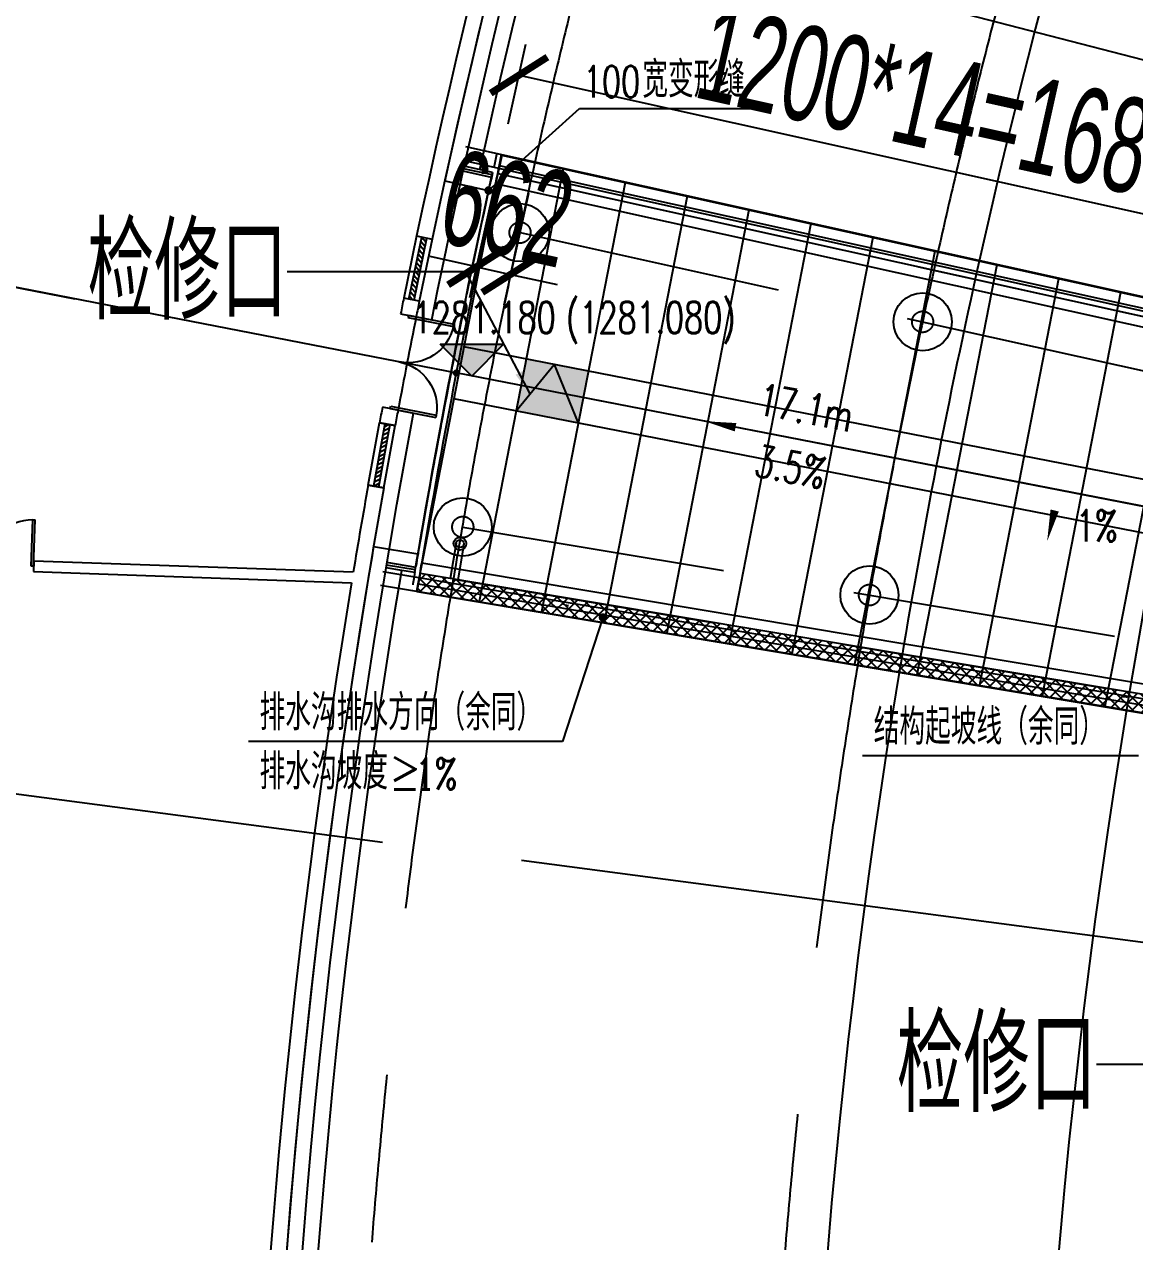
# Model space of a CAD drawing. Extents: x 1962160 to 37842216, y -162679 to 2997677.
# Drawn here: x 37460942 to 37481946, y 2768537 to 2791574 of the extents above; entities that cross this region are included whole.
import ezdxf
from ezdxf.enums import TextEntityAlignment as Align

# ---------------------------------------------------------------- set-up
doc = ezdxf.new("R2010")
doc.units = 0
doc.header["$LTSCALE"] = 1000
for name, pattern in [('__DASH', [0.35, 0.25, -0.1]), ('CENTER', [2, 1.25, -0.25, 0.25, -0.25]), ('CENTER2', [28.575000000000003, 19.05, -3.175, 3.175, -3.175]), ('DASH', [0.35, 0.25, -0.1]), ('HIDDEN', [0.375, 0.25, -0.125])]:
    doc.linetypes.add(name, pattern=pattern)
doc.layers.get('0').update_dxf_attribs({"color": 8})
doc.layers.get('Defpoints').update_dxf_attribs({"color": 8})
for name, color, linetype in [('#幕墙线-平面', 8, 'Continuous'), ('#文字', 8, 'Continuous'), ('#标注', 8, 'Continuous'), ('#虚线', 8, 'HIDDEN'), ('#轴线', 8, 'CENTER2'), ('1-WIN-1', 8, 'Continuous'), ('A-AL-E', 8, 'Continuous'), ('A-COLS-PLAN-C', 8, 'DASH'), ('A-COLS-PLAN-S', 8, 'DASH'), ('A-DETL-ALUM', 8, 'Continuous'), ('A-DIMS-ELEV', 8, 'Continuous'), ('A-DIMS-LEAD', 8, 'Continuous'), ('A-DIMS-SYMB', 8, 'Continuous'), ('A-FLOR', 8, 'Continuous'), ('A-FLOR-OTLN', 8, 'Continuous'), ('A-FLOR-UNDR', 8, '__DASH'), ('A-GRID', 8, 'CENTER'), ('A-HATH', 8, 'Continuous'), ('A-NOTE', 8, 'Continuous'), ('A-ROOF-DRAN', 8, 'Continuous'), ('A-STRS-HRAL', 8, 'Continuous'), ('DIM', 8, 'Continuous'), ('G-ACCS', 8, 'Continuous'), ('周边建筑', 8, 'Continuous'), ('建-填充', 8, 'Continuous'), ('水-雨水-压力流-标识', 8, 'Continuous')]:
    doc.layers.add(name, color=color, linetype=linetype)
doc.layers.add('A-X-CHEK', color=8, linetype='Continuous', plot=False)
doc.styles.add('#文字', font='jrs.shx', dxfattribs={"width": 0.7, "bigfont": 'hztxt.shx'})
doc.styles.add('_TCH_DIM', font='SIMPLEX', dxfattribs={"bigfont": 'GBCBIG'})
doc.styles.add('_TCH_LABEL', font='COMPLEX', dxfattribs={"bigfont": 'GBCBIG'})
doc.styles.add('JHZX', font='jrs.shx', dxfattribs={"width": 0.6, "bigfont": 'jhz.shx'})
doc.dimstyles.new('JZBZ-300', dxfattribs={"dimscale": 300, "dimtxt": 3, "dimasz": 1.5, "dimexe": 1, "dimexo": 1, "dimgap": 0.5, "dimtad": 1, "dimdec": 0, "dimdsep": 46, "dimtxsty": 'JHZX', "dimblk1": 'ARCHTICK', "dimblk2": 'ARCHTICK', "dimsah": 1, "dimcen": 0, "dimclrd": 1, "dimclre": 1, "dimclrt": 2, "dimadec": 3, "dimazin": 2, "dimtfac": 1, "dimtdec": 0, "dimtix": 1, "dimtmove": 0, "dimatfit": 3, "dimfxl": 1, "dimtolj": 1, "dimlwd": -1, "dimlwe": -1, "dimarcsym": 1})
doc.dimstyles.new('JZBZ-600', dxfattribs={"dimscale": 600, "dimtxt": 3, "dimasz": 1.5, "dimexe": 1, "dimexo": 1, "dimgap": 0.5, "dimtad": 1, "dimdec": 0, "dimdsep": 46, "dimtxsty": 'JHZX', "dimblk1": 'ARCHTICK', "dimblk2": 'ARCHTICK', "dimsah": 1, "dimcen": 0, "dimclrd": 1, "dimclre": 1, "dimclrt": 2, "dimadec": 1, "dimazin": 2, "dimtfac": 1, "dimtdec": 0, "dimtix": 1, "dimtmove": 0, "dimatfit": 3, "dimfxl": 1, "dimtolj": 1, "dimlwd": -1, "dimlwe": -1, "dimarcsym": 1})

# ---------------------------------------------------------------- blocks, each defined once
blk = doc.blocks.new('_ARCHTICK')
at = {"const_width": 0.15}
blk.add_lwpolyline([(-0.5, -0.5), (0.5, 0.5)], dxfattribs=at)
blk = doc.blocks.new('排水沟区域')
at = {"layer": 'A-HATH'}
h = blk.add_hatch(dxfattribs=at)
h.set_pattern_fill('ANSI37', color=256, scale=100)
h.set_pattern_definition([(45, (0, 0), (-112.2532015133644, 112.2532015133644), []), (135, (0, 0), (-112.2532015133644, -112.2532015133644), [])])
edge = h.paths.add_edge_path()
edge.add_line((35502684.22277242, 2942615.452593192), (35519158.94963896, 2939858.337970925))
edge.add_arc((35519051.66149758, 2939217.253534458), 649.999999969457, 42.99660595479031, 80.49935673035043, ccw=False)
edge.add_line((35519527.06766259, 2939660.524307495), (35519593.89809362, 2940057.47938139))
edge.add_arc((35519051.66149759, 2939217.253534479), 999.9999999476332, 57.16397618984433, 80.49935673103208)
edge.add_line((35519216.72017661, 2940203.537282886), (35502741.99332435, 2942960.651902764))
edge.add_line((35502741.99332435, 2942960.651902764), (35502684.22277242, 2942615.452593192))
blk.add_lwpolyline([(35502684.22277242, 2942615.452593192), (35519158.94963896, 2939858.337970925, -0.1651129979065818), (35519527.06766259, 2939660.524307495), (35519593.89809362, 2940057.47938139, 0.1021731355296982), (35519216.72017661, 2940203.537282886), (35502741.99332435, 2942960.651902764)], format="xyb", close=True, dxfattribs=at)
blk = doc.blocks.new('A$C58e34137')
at = {"layer": 'A-X-CHEK'}
blk.add_blockref('排水沟区域', (-35647972.51433039, -2918657.17947907), dxfattribs=at)
blk = doc.blocks.new('雨水立管')
for radius in [80, 50]:
    blk.add_circle((-3.725290298461914e-09, 2.328306436538696e-10), radius)
blk = doc.blocks.new('雨水')
at = {"layer": 'A-DIMS-SYMB'}
for points in [[(35514932.1101356, 2944906.835313525, 0, 0, 0), (35514605.80610357, 2943568.090225271, 0, 160, 0), (35514747.88973854, 2944151.024390229, 0, 0, 0)], [(35506685.57202277, 2942157.868087173, 0, 0, 0), (35505407.08946548, 2942376.756755448, 0, 40.00000000000001, 0), (35505554.93818837, 2942351.443613806, 0, 0, 0)], [(35514891.79057026, 2940818.453739501, 0, 0, 0), (35516170.97259798, 2940603.690524864, 0, 40.00000000000001, 0), (35516023.0429856, 2940628.526582913, 0, 0, 0)]]:
    blk.add_lwpolyline(points, format="xyseb", dxfattribs=at)
at = {"layer": 'A-ROOF-DRAN'}
for points in [[(35503422.8903666, 2943536.163078167), (35503310.64956074, 2942865.484897137)], [(35503570.83292784, 2943511.404270195), (35503458.59212198, 2942840.726089167)]]:
    blk.add_lwpolyline(points, dxfattribs=at)
at = {"xscale": 1.5, "yscale": 1.5, "zscale": 1.5}
blk.add_blockref('雨水立管', (35503496.86164723, 2943523.783674181), dxfattribs=at)
at = {"layer": 'A-DIMS-SYMB', "style": '_TCH_DIM', "width": 0.7058823529411765}
blk.add_text('1%', height=595, dxfattribs=at).set_placement((35515147.89138003, 2943563.588444972))
blk = doc.blocks.new('1100')
at = {"layer": 'A-DETL-ALUM', "ltscale": 0.3}
blk.add_circle((35572079.41488183, 2737404.62498665), 550, dxfattribs=at)
blk = doc.blocks.new('_YZHK')
blk.add_circle((0, 0), 0.5)
blk = doc.blocks.new('ASDFASD')
at = {"layer": 'A-COLS-PLAN-C', "ltscale": 0.3, "xscale": 400, "yscale": 400, "zscale": 400}
for p in [(35504634.45191089, 2949410.396078734), (35512249.72940965, 2947722.039672179), (35503551.490675, 2943839.086137295), (35511244.69235735, 2942551.596576935)]:
    blk.add_blockref('_YZHK', p, dxfattribs=at)
blk = doc.blocks.new('$DorLib2D$00000002')
at = {"layer": '1-WIN-1'}
for p, q in [((-0.5000000000002274, 1.70530256582424e-13), (-0.5, 0.4875000000000114)), ((-0.4750000000001364, 0.4875000000002387), (-0.5, 0.4875000000000114)), ((-0.4750000000001364, 1.70530256582424e-13), (-0.4750000000001364, 0.4875000000002387)), ((0.4749999999999091, 5.684341886080801e-14), (0.4749999999999091, 0.4875000000001251)), ((0.4749999999999091, 0.4875000000001251), (0.4999999999997726, 0.4875000000001251)), ((0.5, -5.684341886080801e-14), (0.4999999999997726, 0.4875000000001251)), ((-0.5000000000002274, 1.70530256582424e-13), (-0.4750000000001364, 1.70530256582424e-13)), ((0.5, -5.684341886080801e-14), (0.4749999999999091, 5.684341886080801e-14))]:
    blk.add_line(p, q, dxfattribs=at)
for centre, start, end in [((-0.4875000000001819, 5.684341886080801e-14), 0, 88.53071642340379), ((0.4874999999999545, 5.684341886080801e-14), 91.46928357659621, 180)]:
    blk.add_arc(centre, 0.4875, start, end, dxfattribs=at)
blk = doc.blocks.new('$WINLIB2D$00000039')
for points in [[(-0.4999999999983409, 0.5000000000445652), (-0.4999999999999964, -0.4999999999999716)], [(0.5000000000016591, 0.4999999999536158), (-0.4999999999983409, 0.5000000000445652)], [(0.4999999999983338, -0.5000000000463842), (0.4999999999999609, 0.4999999999999432)], [(-0.499999999999428, 0.1666666667124446), (0.500000000000572, 0.1666666666205998)], [(-0.4518745131427302, -0.1666666666260284), (-0.5000000000072298, 0.08358586507802102)], [(-0.3838834764901549, -0.166666666632409), (-0.4479860405916831, 0.1666666667079113)], [(-0.3158924398378069, -0.166666666637866), (-0.3799950039392748, 0.1666666667006353)], [(-0.2479014031851996, -0.166666666645142), (-0.3120039672867243, 0.1666666666951784)], [(-0.1799103665328481, -0.1666666666505989), (-0.2440129306343159, 0.1666666666887977)], [(-0.1119193298802692, -0.1666666666569512), (-0.1760218939817904, 0.1666666666824455)], [(-0.04392829322788927, -0.1666666666633319), (-0.1080308573293216, 0.1666666666760648)], [(0.02406274342471804, -0.1666666666696841), (-0.04003982067680312, 0.1666666666697125)], [(0.09205378007703402, -0.1666666666751411), (0.02795121597557682, 0.1666666666642556)], [(0.1600448167296129, -0.1666666666815217), (0.0959422526280953, 0.1666666666578749)], [(0.2280358533819644, -0.166666666687874), (0.163933289280525, 0.1666666666505989)], [(0.2960268900345753, -0.1666666666942547), (0.231924325933047, 0.1666666666460657)], [(0.3640179266869801, -0.1666666667006069), (0.2999153625854838, 0.166666666639685)], [(0.4320089633395341, -0.1666666667060639), (0.3679063992380058, 0.166666666632409)], [(0.4999999999916831, -0.1666666667115209), (0.4358974358904746, 0.1666666666260568)], [(-0.500000000000572, -0.1666666666214951), (0.499999999999428, -0.1666666667124446)], [(0.4999999999983338, -0.5000000000463842), (-0.5000000000016662, -0.4999999999554348)]]:
    blk.add_lwpolyline(points)
blk = doc.blocks.new('1234')
at = {"layer": '周边建筑'}
for p, q in [((-5017.787352675572, 154416.1643581763), (-5215.325020801276, 154384.8774651736)), ((-5215.325020801276, 154384.8774651736), (-4273.510726513341, 148438.4960380495)), ((-4071.915247902274, 148444.1629239172), (-5017.787352675572, 154416.1643581763)), ((-2398.137361537665, 148180.5956836641), (-2401.777464723215, 148480.5760528222)), ((-1201.865802206099, 148495.1363464892), (-1198.225699016824, 148195.1559773162)), ((-900.0000001359731, 148197.2671811506), (-900.0000001378357, 148497.2727021426)), ((899.9999998603016, 148497.2727021277), (899.9999998640269, 148197.267181173)), ((1198.225699678063, 148195.1559773162), (1201.865802867338, 148495.1363464817)), ((2401.777465386316, 148480.5760528147), (2398.137362197042, 148180.5956836492)), ((-899.9999991971999, 148197.2671811804), (-899.9999992009252, 147897.2616378367)), ((899.9999998640269, 148197.267181173), (899.9999998621643, 147897.2616378292)), ((-3863.717572046444, 147549.4211662337), (-3871.570656541735, 147849.3183637336)), ((-3807.190247295424, 147300.8072265461), (-3821.587569048628, 147850.6187623665)), ((-3757.206714853644, 147302.0906330645), (-3771.604039087892, 147851.9022635221)), ((3757.206710897386, 147302.0906330422), (3771.604035131633, 147851.902263619)), ((3807.190243337303, 147300.8072265238), (3821.587565096095, 147850.6187624857)), ((3857.173331649974, 147299.5068594068), (3871.570652583614, 147849.3183638379)), ((-3857.173335609958, 147299.5068594292), (-3863.717572046444, 147549.4211662337))]:
    blk.add_line(p, q, dxfattribs=at)
for points in [[(899.9999998621643, 147897.2616378292, -0.06424754974339256), (38411.22599733435, 142825.0248288214, 0.3992271408683902), (47734.13426394202, 147881.3795785159), (62643.80696957186, 193768.6338093206, 0.4257611201714258), (57410.8051248882, 203558.9581788629, 0.1695890934855462), (-81790.47026674077, 195045.0434476584, 0.4257611201712679), (-85791.3257065732, 184689.9521724582), (-65400.53789663129, 140961.7665993124, 0.3992271408685563), (-55530.9065411333, 137079.2778602466, -0.09498676638333799), (-899.9999992009252, 147897.2616378367)], [(3507.282386738807, 147308.2532562092, 0.01190288189879027), (-3507.282390698791, 147308.2532562315), (-3529.532858530059, 148157.964341335, 0.09051536275890958), (-55643.5452967938, 137357.3291338012, -0.3992271408685528), (-65128.64556051977, 141088.5520778373), (-85519.43337046169, 184816.737650983, -0.425761120171263), (-81674.45541529916, 194768.3838115633, -0.08617948601408663), (-11230.48231103458, 210901.2002502978), (-9979.055130984634, 202999.9999966249), (9979.055131915957, 202999.9999895692), (11230.48231178708, 210901.2002502382, -0.05548064099764077), (57329.37135875039, 203270.2220680118, -0.4257611201714432), (62358.49001468346, 193861.3389076069), (47448.81730905734, 147974.0846768022, -0.3992271408683997), (38489.13923465274, 143114.7307615206, 0.0597972305577292), (3529.532854573801, 148157.9643414542), (3507.2932679113, 147308.6687912941)], [(-53552.56643567048, 204917.9412060007, 0.03537684678875146), (-81906.48511818238, 195321.703083761, 0.4257611201712687), (-86063.21804268472, 184563.1666939333), (-65672.43023274094, 140834.9811207876, 0.3992271408685562), (-55418.26778547093, 136801.2265866995, -0.08992013827698078), (-3863.717572046444, 147549.4211662337, -0.08992013827698078)], [(3863.717568093911, 147549.4211663455, -0.05920472133920898), (38333.31276001595, 142535.3188961297, 0.3992271408683867), (48019.45121883228, 147788.6744801998), (62929.12392446026, 193675.9287109822, 0.4257611201714161), (57492.23889102228, 203847.6942897588, 0.004818874958291998), (53552.5664362926, 204917.9412058592)], [(-3857.173335606232, 147299.5068594292, -0.01309071708641106), (3857.173331649974, 147299.5068594068, -0.01309071708641106)]]:
    blk.add_lwpolyline(points, format="xyb", dxfattribs=at)
for centre, radius, start, end in [((2.793967723846436e-08, -7.748603820800781e-07), 148500.0000006685, 91.64907696212661, 106.5424971075481), ((3.539025783538818e-08, -7.748603820800781e-07), 148500.0000006695, 90.92671863856297, 91.57126467563279), ((3.352761268615723e-08, -7.674098014831543e-07), 148500.0000006641, 90.3472492634037, 90.46372111990185), ((-1.30385160446167e-08, -7.82310962677002e-07), 148500.0000006781, 89.53627888009814, 89.6527507365963), ((2.793967723846436e-08, -7.748603820800781e-07), 148500.0000006694, 74.94709779040693, 89.07328136143701), ((2.980232238769531e-08, -7.748603820800781e-07), 148200.0000006686, 91.60015078360507, 106.5417941527147), ((3.539025783538818e-08, -7.748603820800781e-07), 148200.000000668, 90.9271873165565, 91.60015078360507), ((1.30385160446167e-08, -7.599592208862305e-07), 148200.0000006744, 90.3479522522411, 90.46325248914522), ((2.60770320892334e-08, -7.897615432739258e-07), 148200.0000006831, 89.65204785447865, 90.3479522522411), ((0, -7.82310962677002e-07), 148200.0000006738, 89.53674751085481, 89.65204785447865), ((2.980232238769531e-08, -7.748603820800781e-07), 148200.0000006699, 74.94709779040693, 89.07281279015125)]:
    blk.add_arc(centre, radius, start, end, dxfattribs=at)
for name, p, xscale, yscale, zscale, rotation in [('$DorLib2D$00000002', (-5257.347205284983, 155289.4404182583), 1800.000000000001, 1800.000000000001, 200, 278.9999999999735), ('$WINLIB2D$00000039', (-1800.001581886783, 148337.866016306), 1199.999999999999, 299.9999999999998, 1199.999999999999, 180.6952198723664), ('$WINLIB2D$00000039', (1800.00158254616, 148337.866016306), -1199.999999999999, 299.9999999999998, -1199.999999999999, 179.3047801274005), ('$DorLib2D$00000002', (-1.359730958938599e-07, 148347.2699444219), -1800, 1800, -1800, 180)]:
    blk.add_blockref(name, p, dxfattribs=dict(at, xscale=xscale, yscale=yscale, zscale=zscale, rotation=rotation))
blk = doc.blocks.new('DIAN')
at = {"layer": 'A-FLOR-OTLN'}
h = blk.add_hatch(color=256, dxfattribs=at)
h.dxf.hatch_style = 1
edge = h.paths.add_edge_path()
edge.add_arc((35536772.41172721, 2753987.120531246), 50, 0, 360)
blk.add_circle((35536772.41172721, 2753987.120531246), 50, dxfattribs=at)
blk = doc.blocks.new('总体道路0521')
at = {"layer": 'G-ACCS'}
for start, end in [(152.3554595779955, 167.3546316700158), (167.3546316700158, 170.6452807769871), (170.6452807769871, 191.3252688509721)]:
    blk.add_arc((35647972.51118848, 2918657.176535503), 137.9999999943868, start, end, dxfattribs=at)
blk = doc.blocks.new('A$C06ac024f')
at = {"layer": 'A-DIMS-ELEV'}
blk.add_hatch(color=256, dxfattribs=at).paths.add_polyline_path([(-144250.1206039712, 28039.38705942035), (-144850.1206039712, 28639.38705942035), (-143650.1206039712, 28639.38705942035)])
at = {"layer": 'A-AL-E'}
for points in [[(-72639.7004654631, 128086.0591565319), (-64414.53775649518, 113547.75104103, -0.4119685532972354), (-64730.13042073697, 112392.6247468609, 0.2085567706727499), (-126406.8450315073, 29041.36778747104, -0.4119750127394232), (-127419.2460521609, 28401.84329541307), (-143727.0039129183, 32017.3789689634)], [(-72813.60454651713, 127987.2791624763), (-64588.61000544578, 113449.268290536, -0.4119685532989783), (-64829.94557221979, 112565.9364185231, 0.2085567706727409), (-126601.7669133023, 29086.15015002107, -0.411975012739965), (-127375.9559291005, 28597.10200903751), (-143683.3841923401, 32212.56460867822)], [(-145263.1217250973, 24106.15416419134), (-128788.8085072264, 21349.10876776231, -0.4119685533025638), (-128130.8387795985, 20434.09126598388, 0.102544186368877), (-125697.0598185957, -32176.27177663473, -0.3957181001131074), (-131502.8284583241, -42727.85229196632), (-160977.691417493, -52304.81581118517, 0.4665771712174966), (-178183.1286895499, -94944.10588531752, 0.04969496342036155), (-155946.4140972048, -128235.4316719551, -0.410623370384824), (-156176.4888061658, -130754.8635806888), (-161774.198325269, -135474.2225056388)], [(-145287.8805330694, 23958.21160294581), (-128813.5673151985, 21201.16620651679, -0.4119685533058242), (-128278.9669114948, 20457.71448632097, 0.1025441863688749), (-125842.3743332029, -32213.46978524746, -0.3957181001131183), (-131549.1810074821, -42585.19381452212), (-161024.043966651, -52162.15733374096, 0.4665771712174694), (-178315.5084250644, -95014.64385824368, 0.04969496342035992), (-156062.2732423842, -128330.703170726, -0.4106233703844309), (-156273.1750589237, -130640.1824203911), (-161870.8845780194, -135359.541345335)]]:
    blk.add_lwpolyline(points, format="xyb", dxfattribs=at)
at = {"layer": 'A-DIMS-ELEV'}
for p, q in [((-144250.1206039712, 28039.38705942035), (-144850.1206039712, 28639.38705942035)), ((-144850.1206039712, 28639.38705942035), (-143650.1206039712, 28639.38705942035)), ((-144250.1206039712, 28039.38705942035), (-143650.1206039712, 28639.38705942035))]:
    blk.add_line(p, q, dxfattribs=at)
at = {"layer": 'A-DIMS-LEAD'}
for p, q in [((-143932.9750297517, 31550.68006676203), (-142215.0224819556, 33102.34948061034)), ((-142215.0224819556, 33102.34948061034), (-138924.4461594597, 33102.34948061034)), ((-141769.1974597872, 23469.15233346494), (-142535.8895760179, 21125.13763583219)), ((-142535.8895760179, 21125.13763583219), (-148475.7262058556, 21125.13763583219)), ((-131641.6168919877, 20853.29478393868), (-136857.756635122, 20853.29478393868))]:
    blk.add_line(p, q, dxfattribs=at)
at = {"layer": 'A-DIMS-LEAD', "const_width": 80}
for points in [[(-143962.6593903974, 31523.86889869766, 1), (-143903.290669106, 31577.49123482639, 1)], [(-141756.7623430789, 23507.17032752745, 1), (-141781.6325764954, 23431.13433940243, 1)]]:
    blk.add_lwpolyline(points, format="xyb", close=True, dxfattribs=at)
at = {"layer": 'A-DIMS-SYMB'}
blk.add_lwpolyline([(-136554.4663336128, 26543.50414265133, 0, 0, 0), (-139850.3661916405, 27184.16217646562, 0, 160, 0), (-139261.3898815885, 27069.67677914957, 0, 0, 0)], format="xyseb", dxfattribs=at)
at = {"layer": 'A-FLOR-OTLN'}
blk.add_lwpolyline([(-143683.3841923401, 32212.56460867822, 0.01427939592726638), (-145287.8805330694, 23958.21160294581, 0.0130907170848355)], format="xyb", dxfattribs=at)
blk.add_lwpolyline([(-127758.7306196913, 24834.06395875104), (-144544.6039639265, 28096.64816145319)], dxfattribs=at)
at = {"layer": 'A-FLOR-UNDR'}
blk.add_lwpolyline([(-143781.013822496, 32234.20973081188, 0.01427858920810996), (-145386.5091879592, 23974.7175219073, 0.01309071708483698)], format="xyb", dxfattribs=at)
at = {"layer": 'A-STRS-HRAL'}
for points in [[(-127093.5779426322, 28040.0866281474, -0.08433015768580267), (-127495.0037675202, 28060.14054657705), (-143802.700268291, 31675.66261622217, -0.0003395586935562126), (-143759.5446607173, 31870.95115279919), (-127451.7136444599, 28255.3992601987, 0.1021987970379005), (-127047.186475344, 28249.53845657827, 0.0004120783241672416), (-127093.5779426322, 28040.08662814973)], [(-128722.7850274518, 21743.62226578081, -0.08432459725812926), (-128343.1033460573, 21611.84339237679, 0.0004120783174964952), (-128378.5520568565, 21400.26450854912, 0.1021932159925667), (-128755.7967632562, 21546.36551608937), (-145230.5236155168, 24303.48013596702, -0.0003395586890924225), (-145197.3798425049, 24500.71478867903), (-128722.7850274518, 21743.62226578034)]]:
    blk.add_lwpolyline(points, format="xyb", dxfattribs=at)
at = {"xscale": 1000, "yscale": 1000, "zscale": 1000}
blk.add_blockref('总体道路0521', (-35647972511.19448, -2918657176.530752), dxfattribs=at)
at = {"layer": 'A-COLS-PLAN-S'}
blk.add_blockref('ASDFASD', (-35647972.51693987, -2918657.171766797), dxfattribs=at)
at = {"layer": 'A-FLOR-OTLN'}
blk.add_blockref('DIAN', (-35681316.97767726, -2725890.276806177), dxfattribs=at)
at = {"layer": 'A-ROOF-DRAN'}
blk.add_blockref('雨水', (-35647972.51693987, -2918657.171766797), dxfattribs=at)
at = {"layer": '周边建筑', "rotation": 78.99999965021681}
blk.add_blockref('1234', (-0.004684269428253174, 0.005673641338944435), dxfattribs=at)
at = {"layer": '水-雨水-压力流-标识'}
for p in [(-35715417.47991038, -2706651.400674543), (-35707802.20241162, -2708339.757081097), (-35716500.44114627, -2712222.710615982), (-35708807.23946393, -2713510.200176342)]:
    blk.add_blockref('1100', p, dxfattribs=at)
at = {"layer": 'A-DIMS-ELEV', "style": '_TCH_DIM', "width": 0.7058823529411765}
for s, p in [('(1281.080)', (-142466.1206039712, 28849.38705942035)), ('1281.180', (-145366.1206039712, 28849.38705942035))]:
    blk.add_text(s, height=595, dxfattribs=at).set_placement(p)
at = {"layer": 'A-NOTE', "width": 0.7058823529411765}
for s, style, p in [('100', '_TCH_DIM', (-142145.9355211631, 33312.34948061034)), ('1%', '_TCH_LABEL', (-145316.7900356427, 20215.13763583219))]:
    blk.add_text(s, height=595, dxfattribs=dict(at, style=style)).set_placement(p)
at = {"layer": 'A-NOTE'}
for s, style, p in [('宽变形缝', '_TCH_DIM', (-141025.9355211631, 33312.34948061034)), ('排水沟排水方向（余同）', '_TCH_LABEL', (-148265.7262058556, 21335.13763583219)), ('结构起坡线（余同）', '_TCH_DIM', (-136647.756635122, 21063.29478393868)), ('排水沟坡度≥', '_TCH_LABEL', (-148265.7262058556, 20215.13763583219))]:
    blk.add_text(s, height=675.177304964539, dxfattribs=dict(at, style=style)).set_placement(p)
at = {"layer": 'A-NOTE', "style": '_TCH_DIM', "width": 0.7058823529411765}
for s, p in [('17.1m', (-138867.5852738917, 27319.40148190269)), ('3.5%', (-138930.903568238, 26154.25249622483))]:
    blk.add_text(s, height=595, rotation=349.0000000000482, dxfattribs=at).set_placement(p)
blk = doc.blocks.new('A$C41f195f4')
at = {"layer": '建-填充', "ltscale": 10}
h = blk.add_hatch(color=256, dxfattribs=at)
h.dxf.hatch_style = 1
edge = h.paths.add_edge_path()
edge.add_line((-122341.9259322956, -37079.21889817156), (-123294.6110211983, -37319.74368041055))
edge.add_arc((-134734.9523436055, -37993.91661000391), 11460.18842393844, -2.810628073517421, 3.3725080407185146, ccw=False)
edge.add_line((-123288.5498527586, -38555.86743499432), (-122322.6319665387, -38312.00176316779))
edge.add_arc((-135237.5882942155, -37897.58798922645), 12921.60345010752, 358.1621295968811, 363.6311668434479)
edge = h.paths.add_edge_path()
edge.add_line((-125814.3187613711, -20845.05220151134), (-126800.8744942993, -21008.47737279441))
edge.add_arc((7.450580596923828e-09, 1.527369022369385e-07), 128529.4436852917, 189.4073571853151, 189.936627012821)
edge.add_line((-126601.4014096707, -22178.88759945659), (-125616.3974518478, -22006.35585214011))
edge.add_arc((7.450580596923828e-09, 4.190951585769653e-09), 127529.4436852669, 189.4073696962074, 189.9366393556094, ccw=False)
edge = h.paths.add_edge_path()
edge.add_line((-127487.569596149, -3267.813510578126), (-128487.2421040162, -3293.404097115155))
edge.add_arc((-7.450580596923828e-09, -2.50060111284256e-07), 128529.4436852483, 181.4682924377232, 181.9975644929047)
edge.add_line((-128451.3375775814, -4480.152740007266), (-127451.944123894, -4445.328526781872))
edge.add_arc((-3.725290298461914e-08, 6.975606083869934e-07), 127529.4436852444, 181.4683073347371, 181.9975792392827, ccw=False)
edge = h.paths.add_edge_path()
edge.add_line((-126844.3646033481, 13200.99144173507), (-127838.9887581244, 13304.54235752719))
edge.add_arc((-1.490116119384766e-08, 7.497146725654602e-08), 128529.44368524, 174.0584659225176, 174.5877403900909)
edge.add_line((-127956.4344140962, 12123.06834403006), (-126960.8961219788, 12028.70992985601))
edge.add_arc((-7.450580596923828e-09, -2.691522240638733e-07), 127529.4436852803, 174.0584827887301, 174.5877571245838, ccw=False)
h.paths.add_polyline_path([(-142044.7860084623, 28119.10597416712), (-143222.2051057518, 28348.56477051741), (-143413.0155731961, 27366.93775451882), (-142235.5964759067, 27137.478958169)])
at = {"layer": 'DIM', "ltscale": 10}
blk.add_lwpolyline([(-143413.0155731961, 27366.93775451835), (-142689.7658427432, 28244.80148631288), (-142235.5964759067, 27137.47895816853)], dxfattribs=at)
blk = doc.blocks.new('A$C80b62fe7')
at = {"layer": '#幕墙线-平面'}
for points in [[(-1880.422932967544, 317591.9112000582), (6689.262211918831, 302444.6457297499, -0.4119685532969175), (6351.392418436706, 301207.9811089351, 0.208556770672752), (-55296.79017324001, 217895.2829422778, -0.4119750127409731), (-56380.65479535609, 217210.615544898), (-73371.49046185613, 220977.5939977416)], [(-2106.716856606305, 317463.8836244158), (6462.96828828007, 302316.6181541076, -0.4119685532989783), (6221.632721506059, 301433.2862820947, 0.2085567706727409), (-55550.18861957639, 217953.5000135927, -0.411975012739965), (-56324.37763537467, 217464.4518726091), (-73315.2133018747, 221231.4303254499)], [(-74883.78754839301, 213197.5366707286), (-57719.07375432551, 210324.9498429135, -0.4119685533025505), (-56970.63318914175, 209284.1174346413, 0.1025441863688777), (-54538.91754749417, 156718.3566265861, -0.3957181001130247), (-60417.25829521567, 146034.881354813), (-89892.12125438452, 136457.9178355942, 0.4665771712175024), (-107034.4719231129, 93974.97182506695, 0.04969496342036184), (-84809.8724303469, 60701.78395738173, -0.4106233703847854), (-85054.00726041198, 58028.3867653315), (-90651.7167795226, 53309.02784037683)], [(-74926.70281554013, 212941.1028979034), (-57761.98902147263, 210068.5160700884, -0.4119685533058242), (-57227.38861776888, 209325.0643498925, 0.1025441863688749), (-54790.79603947699, 156653.8800783241, -0.3957181001131183), (-60497.60271375626, 146282.1560490495), (-89972.46567292511, 136705.1925298306, 0.4665771712174694), (-107263.9301313385, 93852.70600532787, 0.04969496342035992), (-85010.69494865835, 60536.6466928455, -0.4106233703844309), (-85221.59676519781, 58227.16744318046), (-90819.30628429353, 53507.8085182365)]]:
    blk.add_lwpolyline(points, format="xyb", dxfattribs=at)
for points in [[(-56863.94632458687, 214232.9097860814), (-73347.81368669122, 217445.3329349863)], [(-57055.23060582578, 213251.3751082686), (-73539.09796793014, 216463.7982571735)]]:
    blk.add_lwpolyline(points, dxfattribs=at)
blk = doc.blocks.new('DASWQE')
at = {"layer": '#幕墙线-平面', "ltscale": 10}
for points in [[(-143688.1986819878, 32219.01192074548), (-145292.7907344028, 23964.16652672505)], [(-142516.802589111, 31958.56769717298), (-144109.2696828619, 23766.09931606054)], [(-141345.4064962342, 31698.12347360048), (-142925.7486313283, 23568.03210539185)], [(-140174.0104033574, 31437.67925002798), (-141742.2275797874, 23369.96489472548)], [(-139002.6143104807, 31177.23502645548), (-140558.7065282464, 23171.89768405911)], [(-137831.2182176039, 30916.79080288298), (-139375.1854767129, 22973.83047339041)], [(-136659.8221247271, 30656.34657931048), (-138191.6644251719, 22775.76326272357)], [(-135488.4260318503, 30395.90235573798), (-137008.1433736309, 22577.69605205767)], [(-134317.0299389735, 30135.45813216548), (-135824.6223220974, 22379.6288413885)], [(-133145.6338460967, 29875.01390859298), (-134641.1012705564, 22181.56163072214)], [(-131974.2377532199, 29614.56968502048), (-133457.5802190155, 21983.49442005623)], [(-130802.8416603431, 29354.12546144798), (-132274.059167482, 21785.42720938707)]]:
    blk.add_lwpolyline(points, dxfattribs=at)
at = {"layer": 'DIM', "ltscale": 10}
blk.add_blockref('A$C80b62fe7', (-71047.03888088465, -188862.9763723449), dxfattribs=at)
blk = doc.blocks.new('*D174')
at = {"layer": '#标注', "color": 1, "transparency": 16777216}
for p, q in [((36638088.85278556, 2955512.70116565), (36625987.10164124, 2958642.81605856)), ((36636104.42987854, 2946743.99987849), (36623834.15707147, 2949129.456908434))]:
    blk.add_line(p, q, dxfattribs=at)
blk.add_arc((36780592.74096537, 2918654.10629209), 159093.4582868452, 165.4982726601229, 168.998390959299, dxfattribs=at)
at = {"layer": 'Defpoints', "color": 0, "transparency": 16777216}
for p in [(36625788.74835851, 2955348.143173348), (36638669.73684048, 2955362.455650791), (36636693.40297327, 2946629.497941053), (36780592.74096537, 2918654.10629209)]:
    blk.add_point(p, dxfattribs=at)
at = {"layer": '#标注', "color": 1, "transparency": 16777216, "xscale": 900, "yscale": 900, "zscale": 900}
for p, rotation in [((36626567.98569615, 2958492.570543701), 75.49827266012286), ((36624423.1301662, 2949014.954970999), 258.998390959299)]:
    blk.add_blockref('_ARCHTICK', p, dxfattribs=dict(at, rotation=rotation))
at = {"layer": '#标注', "color": 2, "transparency": 16777216, "insert": (36624252.77746101, 2954035.013304343), "char_height": 1800, "attachment_point": 5, "rotation": 77.24833180971098, "style": 'JHZX'}
blk.add_mtext('\\A1;3.5°', dxfattribs=at)
blk = doc.blocks.new('*D175')
at = {"layer": '#标注', "color": 1, "transparency": 16777216}
for p, q in [((36636104.42987854, 2946743.999878491), (36623834.15707147, 2949129.456908432)), ((36634659.04103532, 2937870.489592424), (36622266.02255224, 2939502.388143155))]:
    blk.add_line(p, q, dxfattribs=at)
blk.add_arc((36780592.74096536, 2918654.106292124), 159093.458286825, 168.9983909593102, 172.4985152614814, dxfattribs=at)
at = {"layer": 'Defpoints', "color": 0, "transparency": 16777216}
for p in [(36636693.40297327, 2946629.497941056), (36623837.3145913, 2945828.814606049), (36635253.90592251, 2937792.15846199), (36780592.74096536, 2918654.106292124)]:
    blk.add_point(p, dxfattribs=at)
at = {"layer": '#标注', "color": 1, "transparency": 16777216, "xscale": 900, "yscale": 900, "zscale": 900}
for p, rotation in [((36624423.1301662, 2949014.954970997), 78.99839095931023), ((36622860.88743943, 2939424.05701272), 262.4985152614814)]:
    blk.add_blockref('_ARCHTICK', p, dxfattribs=dict(at, rotation=rotation))
at = {"layer": '#标注', "color": 2, "transparency": 16777216, "insert": (36622384.37574869, 2944424.3593956), "char_height": 1800, "attachment_point": 5, "rotation": 80.74845311039614, "style": 'JHZX'}
blk.add_mtext('\\A1;3.5°', dxfattribs=at)
blk = doc.blocks.new('*D176')
at = {"layer": '#标注', "color": 1, "transparency": 16777216}
for p, q in [((36634659.04103532, 2937870.489592419), (36622266.02255226, 2939502.388143154)), ((36633758.0813906, 2928925.275163399), (36621288.55138529, 2929797.525957607))]:
    blk.add_line(p, q, dxfattribs=at)
blk.add_arc((36780592.74096536, 2918654.106292026), 159093.4582868252, 172.4985152614458, 175.9986451028919, dxfattribs=at)
at = {"layer": 'Defpoints', "color": 0, "transparency": 16777216}
for p in [(36635253.90592249, 2937792.158461984), (36622470.68015597, 2936208.090314298), (36634356.61883085, 2928883.407125278), (36780592.74096536, 2918654.106292026)]:
    blk.add_point(p, dxfattribs=at)
at = {"layer": '#标注', "color": 1, "transparency": 16777216, "xscale": 900, "yscale": 900, "zscale": 900}
for p, rotation in [((36622860.88743944, 2939424.05701272), 82.49851526144575), ((36621887.08882554, 2929755.657919484), 265.9986451028919)]:
    blk.add_blockref('_ARCHTICK', p, dxfattribs=dict(at, rotation=rotation))
at = {"layer": '#标注', "color": 2, "transparency": 16777216, "insert": (36621106.19429952, 2934717.549327529), "char_height": 1800, "attachment_point": 5, "rotation": 84.248580182169, "style": 'JHZX'}
blk.add_mtext('\\A1;3.5°', dxfattribs=at)
blk = doc.blocks.new('*D106')
at = {"layer": '#标注', "color": 1, "transparency": 16777216}
for p, q in [((36689976.49658143, 3034648.116551962), (36679818.65363285, 3047650.74038841)), ((36633399.2827161, 2918657.429130305), (36616899.2827203, 2918657.801611735))]:
    blk.add_line(p, q, dxfattribs=at)
blk.add_arc((36780592.74096535, 2918654.106292089), 163093.458286761, 127.9974821202229, 179.9987065688393, dxfattribs=at)
at = {"layer": 'Defpoints', "color": 0, "transparency": 16777216}
for p in [(36690345.87268865, 3034175.293866999), (36646455.84928183, 3011426.787752829), (36633999.28271595, 2918657.415585522), (36780592.74096535, 2918654.106292089)]:
    blk.add_point(p, dxfattribs=at)
at = {"layer": '#标注', "color": 1, "transparency": 16777216, "xscale": 900, "yscale": 900, "zscale": 900}
for p, rotation in [((36680188.02974007, 3047177.917703446), 37.9974821202229), ((36617499.28272016, 2918657.788066957), 269.9987065688392)]:
    blk.add_blockref('_ARCHTICK', p, dxfattribs=dict(at, rotation=rotation))
at = {"layer": '#标注', "color": 2, "transparency": 16777216, "insert": (36632929.15432575, 2990680.529336371), "char_height": 1800, "attachment_point": 5, "rotation": 63.99809434453106, "style": 'JHZX'}
blk.add_mtext('\\A1;52°', dxfattribs=at)
blk = doc.blocks.new('*U246')
blk.add_line((20, 4.898587196589413e-16), (0, 0))
blk.add_circle((24, 0), 4)
at = {"style": 'JHZX', "width": 0.75}
blk.add_attdef('AXES', text='', height=4, dxfattribs=at).set_placement((23.99999999999997, 0), align=Align.MIDDLE_CENTER)
blk = doc.blocks.new('DOTE-11')
at = {"layer": '#虚线', "ltscale": 20}
for points in [[(36637473.56779808, 2950387.430019651), (36655681.44284431, 2946350.62604382)], [(36637260.4566106, 2949410.396078735), (36655464.99222899, 2945374.332475711)], [(36636177.49537471, 2943839.086137295), (36654568.33295842, 2940761.302351949)], [(36636009.08245609, 2942853.363734895), (36654403.27423862, 2939775.018610313)]]:
    blk.add_lwpolyline(points, dxfattribs=at)
at = {"layer": '#轴线'}
for p, q in [((36659095.98808785, 2950079.867949273), (36638668.07287588, 2955362.886034824)), ((36657404.30543263, 2942603.706360195), (36636691.97186188, 2946629.776162642)), ((36656172.1868529, 2935038.214564055), (36635252.70027791, 2937792.317219899))]:
    blk.add_line(p, q, dxfattribs=at)
for radius, end in [(146599.9999999995, 183.9998103525153), (138799.9999999995, 210.1884172151102)]:
    blk.add_arc((36780598.51695531, 2918657.177440438), radius, 324.4999999903098, end, dxfattribs=at)
blk = doc.blocks.new('*D354')
at = {"layer": '#标注', "color": 1, "ltscale": 10, "transparency": 16777216}
for p, q in [((37470094.59051923, 2789690.680182668), (37470429.7526665, 2791198.133964528)), ((37470299.53055471, 2790612.435918088), (37486699.07585499, 2786966.216788073)), ((37486494.13581952, 2786044.461052653), (37486829.29796678, 2787551.914834513))]:
    blk.add_line(p, q, dxfattribs=at)
at = {"layer": 'Defpoints', "color": 0, "ltscale": 10, "transparency": 16777216}
for p in [(37469964.36840745, 2789104.98213623), (37486699.07585499, 2786966.216788073), (37486363.91370773, 2785458.763006215)]:
    blk.add_point(p, dxfattribs=at)
at = {"layer": '#标注', "color": 1, "ltscale": 10, "transparency": 16777216, "xscale": 900, "yscale": 900, "zscale": 900}
for p, rotation in [((37470299.53055471, 2790612.435918088), 167.4649475170531), ((37486699.07585499, 2786966.216788073), 347.4649475170531)]:
    blk.add_blockref('_ARCHTICK', p, dxfattribs=dict(at, rotation=rotation))
at = {"layer": '#标注', "color": 2, "ltscale": 10, "transparency": 16777216, "insert": (37478759.74742843, 2789960.722445959), "char_height": 1800, "attachment_point": 5, "rotation": 347.4649475170531, "style": 'JHZX'}
blk.add_mtext('\\A1;1200*14=16800', dxfattribs=at)
blk = doc.blocks.new('*D370')
at = {"layer": '#标注', "color": 1, "ltscale": 10, "transparency": 16777216}
for p, q in [((37469834.49803826, 2788519.205995363), (37469364.7483189, 2786400.414930805)), ((37470480.68959384, 2788375.941136941), (37470010.93987447, 2786257.150072381)), ((37469494.61868808, 2786986.19107167), (37468615.95447678, 2787180.99662545)), ((37469494.61868808, 2786986.19107167), (37470140.81024366, 2786842.926213246)), ((37470140.81024366, 2786842.926213246), (37471019.47445495, 2786648.120659465))]:
    blk.add_line(p, q, dxfattribs=at)
at = {"layer": 'Defpoints', "color": 0, "ltscale": 10, "transparency": 16777216}
for p in [(37469964.36840745, 2789104.982136228), (37470610.55996303, 2788961.717277806), (37470140.81024366, 2786842.926213246)]:
    blk.add_point(p, dxfattribs=at)
at = {"layer": '#标注', "color": 1, "ltscale": 10, "transparency": 16777216, "xscale": 900, "yscale": 900, "zscale": 900}
for p, rotation in [((37469494.61868808, 2786986.19107167), 347.4993543627384), ((37470140.81024366, 2786842.926213246), 167.4993543627384)]:
    blk.add_blockref('_ARCHTICK', p, dxfattribs=dict(at, rotation=rotation))
at = {"layer": '#标注', "color": 2, "ltscale": 10, "transparency": 16777216, "insert": (37470077.45520424, 2788086.110924189), "char_height": 1800, "attachment_point": 5, "rotation": 347.4993543627384, "style": 'JHZX'}
blk.add_mtext('\\A1;662', dxfattribs=at)
blk = doc.blocks.new('ZW-5001')
at = {"layer": '#标注'}
ref = blk.add_blockref('*U246', (36628840.015688, 2948156.148922489), dxfattribs=dict(at, xscale=-599.9999999999998, yscale=599.9999999999998, rotation=348.9987890542939))
ref.add_attrib('AXES', 'A12', dxfattribs={"layer": '0', "height": 2400, "rotation": 348.9987890934956, "style": '#文字', "width": 0.7}).set_placement((36614704.6423204, 2950904.097207135), align=Align.MIDDLE_CENTER)
for base, center, p1, p2, picture, middle in [((36646455.84928183, 3011426.787752829), (36780592.74096536, 2918654.106292089), (36690345.87268865, 3034175.293866999), (36633999.28271595, 2918657.415585524), '*D106', (36632929.15432575, 2990680.529336372)), ((36625788.74835851, 2955348.143173348), (36780592.74096537, 2918654.10629209), (36638669.73684048, 2955362.455650793), (36636693.40297328, 2946629.497941053), '*D174', (36624252.77746101, 2954035.01330434)), ((36623837.3145913, 2945828.814606049), (36780592.74096537, 2918654.106292124), (36636693.40297327, 2946629.497941057), (36635253.9059225, 2937792.15846199), '*D175', (36622384.37574869, 2944424.359395606)), ((36622470.68015597, 2936208.090314298), (36780592.74096535, 2918654.106292026), (36635253.90592249, 2937792.158461984), (36634356.61883084, 2928883.407125277), '*D176', (36621106.19429952, 2934717.549327532))]:
    dim = blk.add_angular_dim_3p(base=base, center=center, p1=p1, p2=p2, dimstyle='JZBZ-600', dxfattribs=at)
    dim.commit()
    dim.dimension.update_dxf_attribs({"geometry": picture, "text_midpoint": middle})
blk = doc.blocks.new('FDGFH')
at = {"layer": 'A-FLOR'}
blk.add_blockref('ZW-5001', (-36780598.51155947, -2918657.163268261), dxfattribs=at)
at = {"layer": 'A-GRID'}
blk.add_blockref('DOTE-11', (-36780598.51155947, -2918657.163268261), dxfattribs=at)

msp = doc.modelspace()

# ---------------------------------------------------------------- linework, layer by layer
at = {"layer": '#标注', "ltscale": 10}
msp.add_arc((37613698.93117297, 2756873.557990519), 133683.2479391286, 95.211781154909, 188.8679084312478, dxfattribs=at)

# ---------------------------------------------------------------- block references
at = {"layer": 'A-STRS-HRAL'}
msp.add_blockref('DASWQE', (37613652.56708944, 2756885.970215484), dxfattribs=at)
at = {"layer": 'DIM', "ltscale": 10}
for name, p in [('A$C06ac024f', (37613657.10216346, 2756879.841327364)), ('A$C58e34137', (37613657.09747919, 2756879.847001005)), ('A$C41f195f4', (37613657.10181801, 2756890.34938035))]:
    msp.add_blockref(name, p, dxfattribs=at)
at = {"layer": 'DIM'}
msp.add_blockref('FDGFH', (37613657.09676763, 2756879.827155179), dxfattribs=at)

# ---------------------------------------------------------------- texts
at = {"layer": '#文字', "ltscale": 10, "style": '#文字', "width": 0.7}
for p in [(37465916.53810486, 2786887.681469663), (37481223.80358739, 2771889.802571482)]:
    msp.add_text('检修口', height=1800, dxfattribs=at).set_placement(p, align=Align.MIDDLE_RIGHT)

# ---------------------------------------------------------------- dimensions: what is measured, and where the dimension line sits
at = {"layer": '#标注', "ltscale": 10}
dim = msp.add_aligned_dim(p1=(37469964.36840745, 2789104.982136229), p2=(37486363.91370773, 2785458.763006214), distance=1544.2637628957045, text='1200*14=16800', dimstyle='JZBZ-600', dxfattribs=at)
dim.commit()
dim.dimension.update_dxf_attribs({"geometry": '*D354', "text_midpoint": (37478759.74742843, 2789960.722445959)})
dim = msp.add_aligned_dim(p1=(37469964.36840745, 2789104.982136229), p2=(37470610.55996303, 2788961.717277805), distance=-2170.2397042969633, dimstyle='JZBZ-600', dxfattribs=at)
dim.commit()
dim.dimension.update_dxf_attribs({"geometry": '*D370', "text_midpoint": (37470077.45520424, 2788086.110924189)})

# ---------------------------------------------------------------- leaders
at = {"layer": 'DIM'}
for points in [[(37470510.03526143, 2784580.089876942), (37469296.0019956, 2786887.681469663), (37465916.53810486, 2786887.681469663)], [(37485817.30074396, 2769582.210978762), (37484603.26747813, 2771889.802571482), (37481223.80358739, 2771889.802571482)]]:
    msp.add_leader(points, dimstyle='JZBZ-300', dxfattribs=at)

doc.saveas('drawing.dxf')
